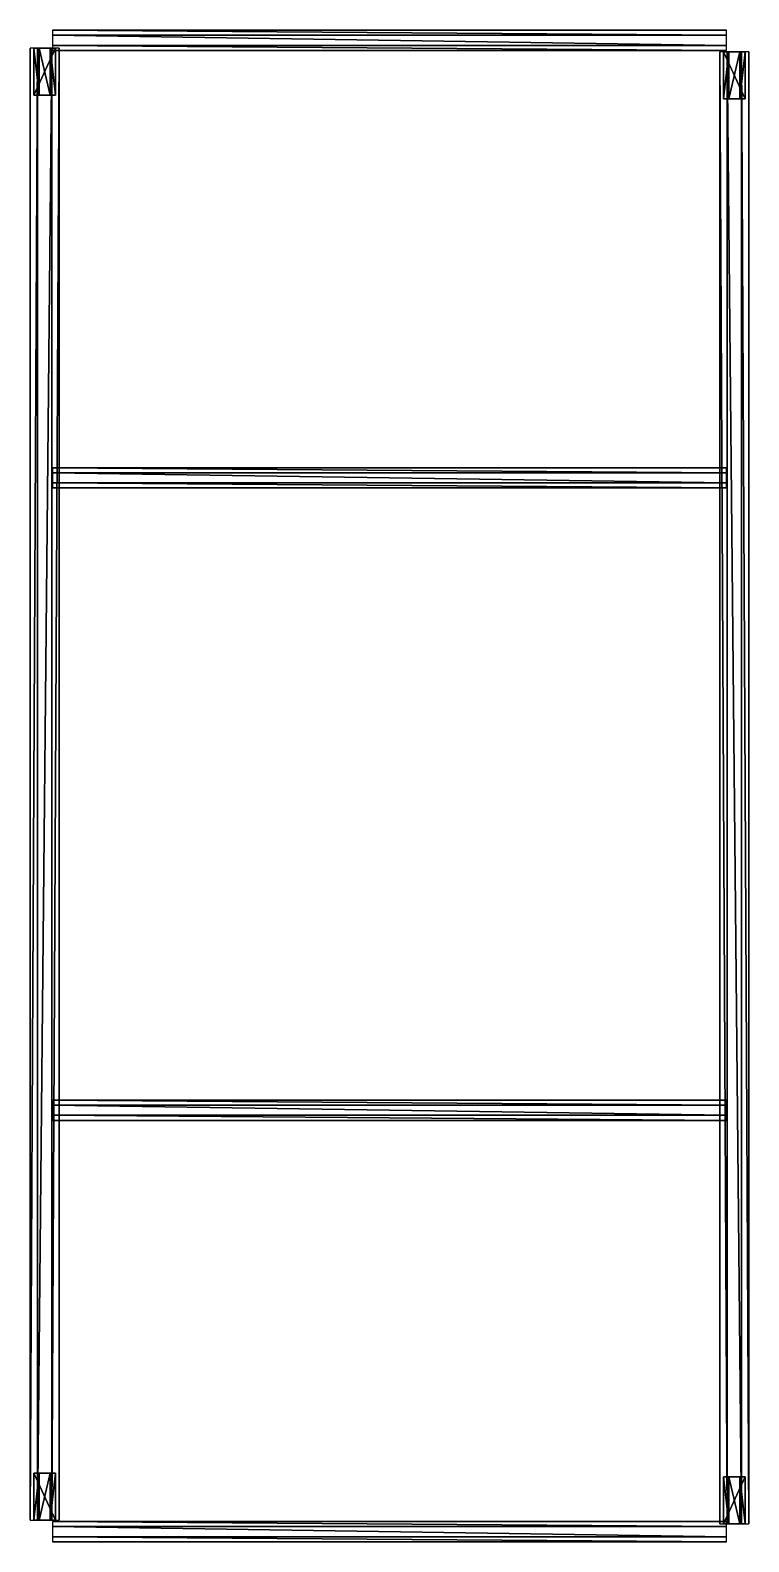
# Model space of a CAD drawing. Extents: x 0 to 199, y -414 to 5.
import ezdxf

# ---------------------------------------------------------------- set-up
doc = ezdxf.new("R2010")
doc.units = 0
doc.layers.add('CINZA', color=253, linetype='CONTINUOUS')
doc.layers.add('PRETO', color=253, linetype='CONTINUOUS')

msp = doc.modelspace()

# ---------------------------------------------------------------- linework, layer by layer
at = {"layer": 'CINZA'}
for points in [[(0, 0), (0, -408), (0, 0, 60), (0, 0)], [(0, 0, 60), (0, -408), (0, -408, 60), (0, 0, 60)], [(0, 0, 60), (0, -408, 60), (2, 0, 63.46), (0, 0, 60)], [(2, 0, 63.46), (0, -408, 60), (2, -408, 63.46), (2, 0, 63.46)], [(2, 0, 63.46), (2, -408, 63.46), (6, 0, 63.46), (2, 0, 63.46)], [(6, 0, 63.46), (2, -408, 63.46), (6, -408, 63.46), (6, 0, 63.46)], [(6, 0, 63.46), (6, -408, 63.46), (8, 0, 60), (6, 0, 63.46)], [(8, 0, 60), (6, -408, 63.46), (8, -408, 60), (8, 0, 60)], [(8, 0, 60), (8, -408, 60), (8, 0), (8, 0, 60)], [(8, 0), (8, -408, 60), (8, -408), (8, 0)], [(193.2, -409, 63.46), (193.2, -1, 63.46), (191.2, -1, 60), (193.2, -409, 63.46)], [(193.2, -409, 63.46), (191.2, -1, 60), (191.2, -409, 60), (193.2, -409, 63.46)], [(191.2, -409, 60), (191.2, -1, 60), (191.2, -1), (191.2, -409, 60)], [(191.2, -409, 60), (191.2, -1), (191.2, -409), (191.2, -409, 60)], [(197.2, -409, 63.46), (197.2, -1, 63.46), (193.2, -1, 63.46), (197.2, -409, 63.46)], [(197.2, -409, 63.46), (193.2, -1, 63.46), (193.2, -409, 63.46), (197.2, -409, 63.46)], [(199.2, -409, 60), (199.2, -1, 60), (197.2, -1, 63.46), (199.2, -409, 60)], [(199.2, -409, 60), (197.2, -1, 63.46), (197.2, -409, 63.46), (199.2, -409, 60)], [(199.2, -409), (199.2, -1), (199.2, -1, 60), (199.2, -409)], [(199.2, -409), (199.2, -1, 60), (199.2, -409, 60), (199.2, -409)]]:
    msp.add_3dface(points, dxfattribs=at)
at = {"layer": 'PRETO'}
for points in [[(6.2, 3.6, 64), (193, 3.6, 64), (6.2, 5, 61.58), (6.2, 3.6, 64)], [(6.2, 5, 61.58), (193, 3.6, 64), (193, 5, 61.58), (6.2, 5, 61.58)], [(6.2, 5, 61.58), (193, 5, 61.58), (6.2, 5, 0.58), (6.2, 5, 61.58)], [(6.2, 5, 0.58), (193, 5, 61.58), (193, 5, 0.58), (6.2, 5, 0.58)], [(6.2, 0.8, 64), (193, 0.8, 64), (6.2, 3.6, 64), (6.2, 0.8, 64)], [(6.2, 3.6, 64), (193, 0.8, 64), (193, 3.6, 64), (6.2, 3.6, 64)], [(6.2, -0.6, 61.58), (193, -0.6, 61.58), (6.2, 0.8, 64), (6.2, -0.6, 61.58)], [(6.2, 0.8, 64), (193, -0.6, 61.58), (193, 0.8, 64), (6.2, 0.8, 64)], [(7, -13, 1), (7, 0, 1), (1, -13, 1), (7, -13, 1)], [(1, -13, 1), (7, 0, 1), (1, 0, 1), (1, -13, 1)], [(1, -13, 1), (1, 0, 1), (1, -13, 60), (1, -13, 1)], [(1, -13, 60), (1, 0, 1), (1, 0, 60), (1, -13, 60)], [(1, -13, 60), (1, 0, 60), (2.5, -13, 62.6), (1, -13, 60)], [(2.5, -13, 62.6), (1, 0, 60), (2.5, 0, 62.6), (2.5, -13, 62.6)], [(2.5, -13, 62.6), (2.5, 0, 62.6), (5.5, -13, 62.6), (2.5, -13, 62.6)], [(5.5, -13, 62.6), (2.5, 0, 62.6), (5.5, 0, 62.6), (5.5, -13, 62.6)], [(5.5, -13, 62.6), (5.5, 0, 62.6), (7, -13, 60), (5.5, -13, 62.6)], [(7, -13, 60), (5.5, 0, 62.6), (7, 0, 60), (7, -13, 60)], [(6.2, -0.6, 0.58), (193, -0.6, 0.58), (6.2, -0.6, 61.58), (6.2, -0.6, 0.58)], [(6.2, -0.6, 61.58), (193, -0.6, 0.58), (193, -0.6, 61.58), (6.2, -0.6, 61.58)], [(7, -13, 60), (7, 0, 60), (7, -13, 1), (7, -13, 60)], [(7, -13, 1), (7, 0, 60), (7, 0, 1), (7, -13, 1)], [(192.2, -14, 60), (192.2, -1, 60), (192.2, -14, 1), (192.2, -14, 60)], [(192.2, -14, 1), (192.2, -1, 60), (192.2, -1, 1), (192.2, -14, 1)], [(192.2, -14, 1), (192.2, -1, 1), (198.2, -14, 1), (192.2, -14, 1)], [(198.2, -14, 1), (192.2, -1, 1), (198.2, -1, 1), (198.2, -14, 1)], [(193.7, -14, 62.6), (193.7, -1, 62.6), (192.2, -14, 60), (193.7, -14, 62.6)], [(192.2, -14, 60), (193.7, -1, 62.6), (192.2, -1, 60), (192.2, -14, 60)], [(196.7, -14, 62.6), (196.7, -1, 62.6), (193.7, -14, 62.6), (196.7, -14, 62.6)], [(193.7, -14, 62.6), (196.7, -1, 62.6), (193.7, -1, 62.6), (193.7, -14, 62.6)], [(198.2, -14, 60), (198.2, -1, 60), (196.7, -14, 62.6), (198.2, -14, 60)], [(196.7, -14, 62.6), (198.2, -1, 60), (196.7, -1, 62.6), (196.7, -14, 62.6)], [(198.2, -14, 1), (198.2, -1, 1), (198.2, -14, 60), (198.2, -14, 1)], [(198.2, -14, 60), (198.2, -1, 1), (198.2, -1, 60), (198.2, -14, 60)], [(6.2, -117.68, 64), (193, -117.68, 64), (6.2, -116.28, 61.58), (6.2, -117.68, 64)], [(6.2, -116.28, 61.58), (193, -117.68, 64), (193, -116.28, 61.58), (6.2, -116.28, 61.58)], [(6.2, -116.28, 61.58), (193, -116.28, 61.58), (6.2, -116.28, 0.58), (6.2, -116.28, 61.58)], [(6.2, -116.28, 0.58), (193, -116.28, 61.58), (193, -116.28, 0.58), (6.2, -116.28, 0.58)], [(6.2, -120.48, 64), (193, -120.48, 64), (6.2, -117.68, 64), (6.2, -120.48, 64)], [(6.2, -117.68, 64), (193, -120.48, 64), (193, -117.68, 64), (6.2, -117.68, 64)], [(6.2, -121.88, 61.58), (193, -121.88, 61.58), (6.2, -120.48, 64), (6.2, -121.88, 61.58)], [(6.2, -120.48, 64), (193, -121.88, 61.58), (193, -120.48, 64), (6.2, -120.48, 64)], [(6.2, -121.88, 0.58), (193, -121.88, 0.58), (6.2, -121.88, 61.58), (6.2, -121.88, 0.58)], [(6.2, -121.88, 61.58), (193, -121.88, 0.58), (193, -121.88, 61.58), (6.2, -121.88, 61.58)], [(6.2, -292.99, 64), (193, -292.99, 64), (6.2, -291.59, 61.58), (6.2, -292.99, 64)], [(6.2, -291.59, 61.58), (193, -292.99, 64), (193, -291.59, 61.58), (6.2, -291.59, 61.58)], [(6.2, -291.59, 61.58), (193, -291.59, 61.58), (6.2, -291.59, 0.58), (6.2, -291.59, 61.58)], [(6.2, -291.59, 0.58), (193, -291.59, 61.58), (193, -291.59, 0.58), (6.2, -291.59, 0.58)], [(6.2, -295.79, 64), (193, -295.79, 64), (6.2, -292.99, 64), (6.2, -295.79, 64)], [(6.2, -292.99, 64), (193, -295.79, 64), (193, -292.99, 64), (6.2, -292.99, 64)], [(6.2, -297.19, 61.58), (193, -297.19, 61.58), (6.2, -295.79, 64), (6.2, -297.19, 61.58)], [(6.2, -295.79, 64), (193, -297.19, 61.58), (193, -295.79, 64), (6.2, -295.79, 64)], [(6.2, -297.19, 0.58), (193, -297.19, 0.58), (6.2, -297.19, 61.58), (6.2, -297.19, 0.58)], [(6.2, -297.19, 61.58), (193, -297.19, 0.58), (193, -297.19, 61.58), (6.2, -297.19, 61.58)], [(7, -395, 1), (7, -408, 1), (1, -395, 1), (7, -395, 1)], [(1, -395, 1), (7, -408, 1), (1, -408, 1), (1, -395, 1)], [(1, -395, 1), (1, -408, 1), (1, -395, 60), (1, -395, 1)], [(1, -395, 60), (1, -408, 1), (1, -408, 60), (1, -395, 60)], [(1, -395, 60), (1, -408, 60), (2.5, -395, 62.6), (1, -395, 60)], [(2.5, -395, 62.6), (1, -408, 60), (2.5, -408, 62.6), (2.5, -395, 62.6)], [(2.5, -395, 62.6), (2.5, -408, 62.6), (5.5, -395, 62.6), (2.5, -395, 62.6)], [(5.5, -395, 62.6), (2.5, -408, 62.6), (5.5, -408, 62.6), (5.5, -395, 62.6)], [(5.5, -395, 62.6), (5.5, -408, 62.6), (7, -395, 60), (5.5, -395, 62.6)], [(7, -395, 60), (5.5, -408, 62.6), (7, -408, 60), (7, -395, 60)], [(7, -395, 60), (7, -408, 60), (7, -395, 1), (7, -395, 60)], [(7, -395, 1), (7, -408, 60), (7, -408, 1), (7, -395, 1)], [(192.2, -396, 60), (192.2, -409, 60), (192.2, -396, 1), (192.2, -396, 60)], [(192.2, -396, 1), (192.2, -409, 60), (192.2, -409, 1), (192.2, -396, 1)], [(192.2, -396, 1), (192.2, -409, 1), (198.2, -396, 1), (192.2, -396, 1)], [(198.2, -396, 1), (192.2, -409, 1), (198.2, -409, 1), (198.2, -396, 1)], [(193.7, -396, 62.6), (193.7, -409, 62.6), (192.2, -396, 60), (193.7, -396, 62.6)], [(192.2, -396, 60), (193.7, -409, 62.6), (192.2, -409, 60), (192.2, -396, 60)], [(196.7, -396, 62.6), (196.7, -409, 62.6), (193.7, -396, 62.6), (196.7, -396, 62.6)], [(193.7, -396, 62.6), (196.7, -409, 62.6), (193.7, -409, 62.6), (193.7, -396, 62.6)], [(198.2, -396, 60), (198.2, -409, 60), (196.7, -396, 62.6), (198.2, -396, 60)], [(196.7, -396, 62.6), (198.2, -409, 60), (196.7, -409, 62.6), (196.7, -396, 62.6)], [(198.2, -396, 1), (198.2, -409, 1), (198.2, -396, 60), (198.2, -396, 1)], [(198.2, -396, 60), (198.2, -409, 1), (198.2, -409, 60), (198.2, -396, 60)], [(6.2, -409.8, 64), (193, -409.8, 64), (6.2, -408.4, 61.58), (6.2, -409.8, 64)], [(6.2, -408.4, 61.58), (193, -409.8, 64), (193, -408.4, 61.58), (6.2, -408.4, 61.58)], [(6.2, -408.4, 61.58), (193, -408.4, 61.58), (6.2, -408.4, 0.58), (6.2, -408.4, 61.58)], [(6.2, -408.4, 0.58), (193, -408.4, 61.58), (193, -408.4, 0.58), (6.2, -408.4, 0.58)], [(6.2, -412.6, 64), (193, -412.6, 64), (6.2, -409.8, 64), (6.2, -412.6, 64)], [(6.2, -409.8, 64), (193, -412.6, 64), (193, -409.8, 64), (6.2, -409.8, 64)], [(6.2, -414, 61.58), (193, -414, 61.58), (6.2, -412.6, 64), (6.2, -414, 61.58)], [(6.2, -412.6, 64), (193, -414, 61.58), (193, -412.6, 64), (6.2, -412.6, 64)], [(6.2, -414, 0.58), (193, -414, 0.58), (6.2, -414, 61.58), (6.2, -414, 0.58)], [(6.2, -414, 61.58), (193, -414, 0.58), (193, -414, 61.58), (6.2, -414, 61.58)]]:
    msp.add_3dface(points, dxfattribs=at)

doc.saveas('drawing.dxf')
